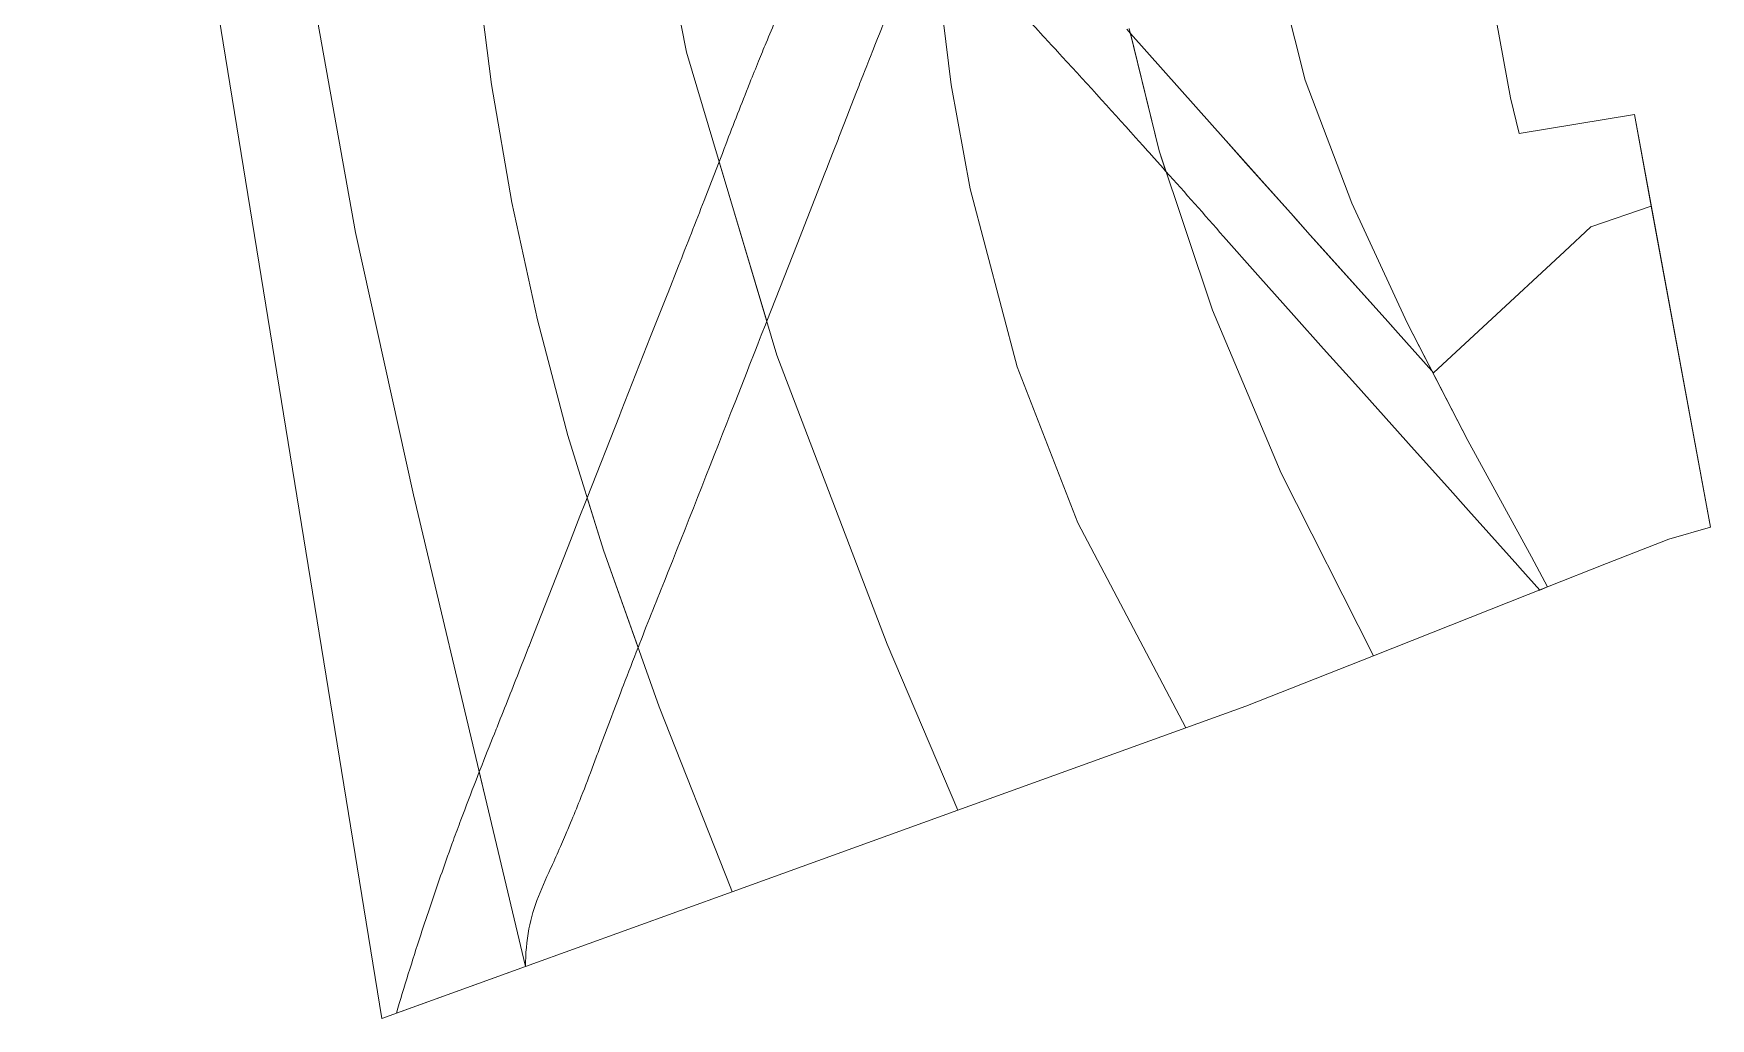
# Model space of a CAD drawing. Header units: millimetres. Extents: x -20794 to 71174, y -103753 to 30644.
# Drawn here: x -17657 to 71174, y -103753 to -51579 of the extents above; entities that cross this region are included whole.
import ezdxf

# ---------------------------------------------------------------- set-up
doc = ezdxf.new("R2010")
doc.units = ezdxf.units.MM
doc.header["$MEASUREMENT"] = 0
doc.layers.add('Местность - Рельеф_Ном._пера__1', color=7, linetype='Continuous', lineweight=13)

msp = doc.modelspace()

# ---------------------------------------------------------------- linework, layer by layer
at = {"layer": 'Местность - Рельеф_Ном._пера__1', "color": 7, "linetype": 'Continuous', "lineweight": 13}
for p, q in [((14025, -37589), (16928, -52563)), ((47258, -44404), (49708, -54053)), ((47258, -44404), (49708, -54053)), ((5585, -46317), (6608, -54276)), ((29943, -46255), (30961, -54302)), ((-2932, -49070), (-593, -62119)), ((40389, -51317), (41963, -57784)), ((40453, -51579), (41963, -57784)), ((16928, -52563), (21717, -68614)), ((49708, -54053), (52180, -60563)), ((49708, -54053), (52180, -60563)), ((6608, -54276), (7684, -60534)), ((30961, -54302), (31957, -59804)), ((21182, -66823), (18661, -58371)), ((41963, -57784), (44790, -66227)), ((42330, -58879), (41963, -57784)), ((31957, -59804), (34441, -69231)), ((7684, -60534), (9032, -66739)), ((52180, -60563), (55101, -66903)), ((55101, -66903), (52180, -60563)), ((-593, -62119), (2463, -76017)), ((44790, -66227), (48428, -74863)), ((9032, -66739), (10648, -72879)), ((55101, -66903), (58321, -73131)), ((55101, -66903), (56419, -69452)), ((21717, -68614), (27556, -83925)), ((34441, -69231), (37667, -77499)), ((58321, -73131), (56419, -69452)), ((10648, -72879), (12531, -78943)), ((58321, -73131), (61693, -79304)), ((61693, -79304), (58321, -73131)), ((53317, -84539), (48428, -74863)), ((2463, -76017), (6268, -92005)), ((12531, -78943), (11670, -76172)), ((43389, -88355), (37667, -77499)), ((12531, -78943), (15492, -87244)), ((14370, -84099), (12531, -78943)), ((62538, -80896), (61693, -79304)), ((62538, -80896), (61693, -79304)), ((31313, -92720), (27556, -83925)), ((15492, -87244), (19278, -96847)), ((6268, -92005), (5954, -90688)), ((8402, -101001), (6268, -92005)), ((8402, -101001), (6268, -92005)), ((19360, -97040), (19278, -96847))]:
    msp.add_line(p, q, dxfattribs=at)
at = {"layer": 'Местность - Рельеф_Ном._пера__1', "color": 7, "linetype": 'Continuous', "lineweight": 13, "flags": 128}
for points in [[(-17657, 9737), (789, -103753), (8402, -101001), (19360, -97040), (31313, -92720), (43389, -88355), (46563, -87207), (53317, -84539), (62538, -80896), (65674, -79656), (68963, -78357), (71174, -77729), (67144, -55872), (61032, -56870), (60585, -54982), (54097, -19639)], [(40453, -51579), (44777, -56428), (47274, -59229), (49083, -61257), (49974, -62253), (54077, -66836), (54635, -67459), (56419, -69452), (56505, -69548), (59360, -66903), (63435, -63127), (64840, -61825), (68039, -60729), (67144, -55872), (61032, -56870), (60585, -54982), (54097, -19639)]]:
    msp.add_lwpolyline(points, dxfattribs=at)
for points in [[(21677, -50807, 0.001668), (21152, -52065, 0.001285), (20754, -53037, 0.001513), (20291, -54183), (20215, -54373), (20195, -54423, 0.004257), (18933, -57665), (18832, -57926), (18661, -58371), (18257, -59415), (17866, -60421, -0.001044), (16508, -63891), (15953, -65295), (15903, -65422), (15033, -67626), (13476, -71579), (13378, -71827), (11670, -76172), (11577, -76409), (11290, -77140), (10783, -78435), (8883, -83286), (8668, -83836), (8594, -84025), (8587, -84042), (8567, -84092), (8383, -84563), (8125, -85218, -0.001133), (6918, -88265), (6896, -88318), (6849, -88434, 0.002545), (6102, -90311), (5954, -90688), (5785, -91124, 0.002841), (4983, -93232, 0.001449), (4582, -94310, 0.00566), (3398, -97687, 0.002734), (2853, -99328, 0.006865), (1564, -103473), (8402, -101001, -0.047257), (8588, -99006, -0.04631), (9090, -97294, -0.016236), (9830, -95606), (9837, -95589, 0.003413), (10312, -94514, 0.001519), (10519, -94034, 0.001217), (10683, -93648), (10795, -93382, 0.003702), (11277, -92202, 0.005176), (11922, -90540, 0.002386), (12208, -89769, 0.001318), (12362, -89342), (12588, -88743), (12956, -87769), (13045, -87535), (13204, -87117), (13378, -86662), (13450, -86474), (13531, -86265), (13592, -86106, -0.001336), (14370, -84099, -0.002348), (15764, -80580), (15963, -80081, 0.001127), (19507, -71099), (20139, -69484), (20260, -69175), (20547, -68441), (20707, -68033), (20804, -67786), (20929, -67469), (21111, -67004), (21182, -66823), (22791, -62738), (24267, -58975), (24383, -58677), (24426, -58567), (24706, -57847), (24964, -57184), (25005, -57077), (25461, -55901), (25537, -55706), (25943, -54659), (26070, -54334), (26103, -54248), (26190, -54027), (26308, -53725), (26364, -53583), (26483, -53281), (26592, -53006), (26712, -52702), (26765, -52568), (26836, -52388), (26910, -52202), (27054, -51841, -0.001422), (27864, -49827, 0.004439)], [(34883, -50665, 0.005043), (35963, -51859, 0.002356), (36475, -52410), (36579, -52523, -0.002518), (40721, -57083), (41107, -57513), (41379, -57817), (41444, -57889), (41704, -58179), (42192, -58725), (42220, -58757), (42330, -58879, -0.001883), (45383, -62328), (47202, -64378), (49103, -66510), (50684, -68274), (52373, -70157), (55482, -73628), (57242, -75592), (58362, -76845), (60967, -79757), (61082, -79885), (62129, -81057), (62538, -80896), (65674, -79656), (68963, -78357), (71174, -77729), (68039, -60729), (64840, -61825), (63435, -63127), (59360, -66903), (56505, -69548), (56419, -69452), (54635, -67459), (54340, -67129), (54077, -66836), (50818, -63195), (50655, -63014), (49974, -62253), (49846, -62110), (49163, -61346), (49083, -61257), (48766, -60902), (46569, -58438), (45498, -57237), (44777, -56428), (40453, -51579), (40253, -51355)]]:
    msp.add_lwpolyline(points, format="xyb", dxfattribs=at)

doc.saveas('drawing.dxf')
